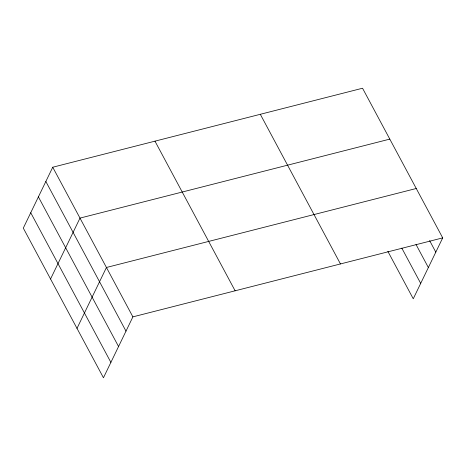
<?xml version="1.0" encoding="UTF-8"?>
<svg xmlns="http://www.w3.org/2000/svg" width="466" height="466" viewBox="0 0 466 466"><rect width="100%" height="100%" fill="white"/><g stroke="black" fill="none" stroke-linecap="round" stroke-linejoin="round"><path stroke-width="0.7" d="M52.74 167.224L23.3 228.119L103.452 377.769L132.892 316.868L442.7 237.881L362.548 88.231L52.74 167.224L132.892 316.868M50.549 279L79.989 218.105L389.803 139.113M77.001 328.384L106.44 267.484L416.249 188.497M442.7 237.881L413.26 298.776L387.84 251.32M429.623 240.602L435.803 252.147M415.998 244.446L428.365 267.536M401.808 248.116L420.699 283.386M260.313 114.298L340.46 263.948M154.974 141.157L235.126 290.801M45.843 181.49L125.995 331.134M38.404 196.879L118.556 346.523M30.739 212.735L110.891 362.379"/></g></svg>
